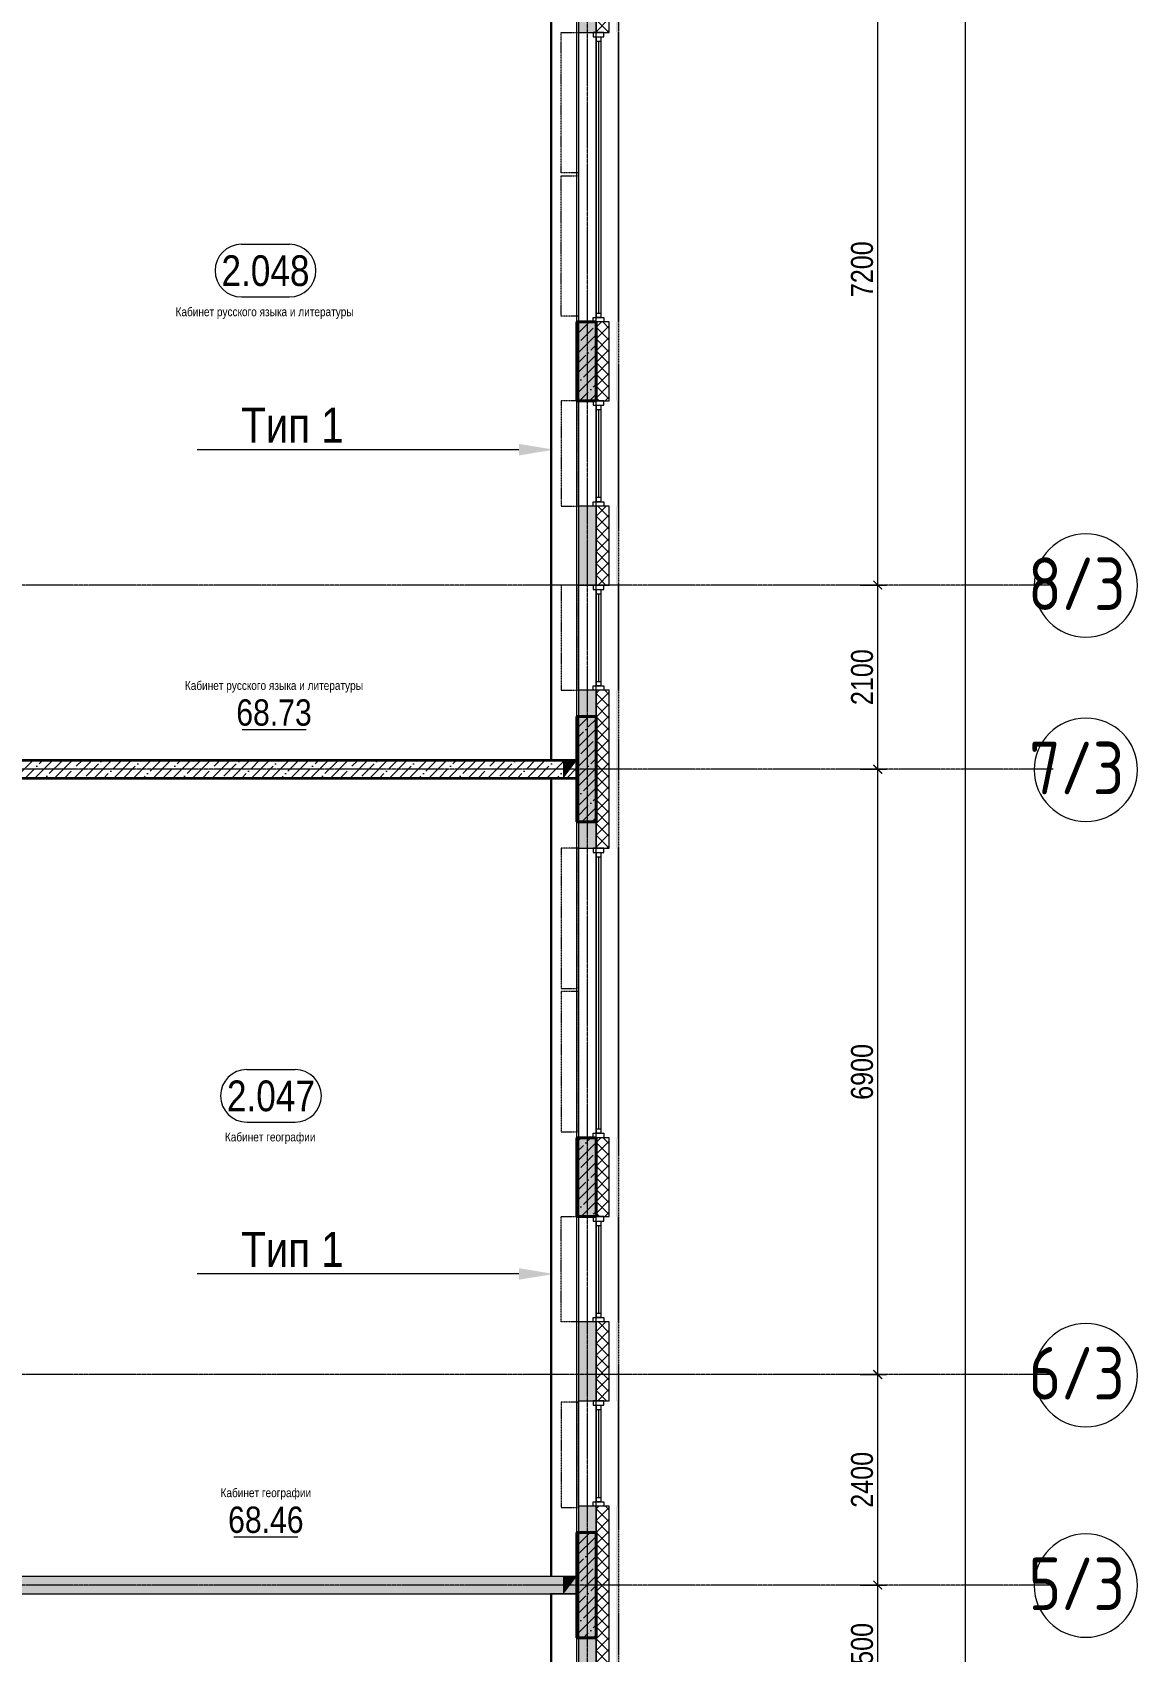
# Model space of a CAD drawing. Header units: millimetres. Extents: x -231292 to 573618, y -153144 to 564035.
# Drawn here: x 117157 to 129756, y 21771 to 40230 of the extents above; entities that cross this region are included whole.
import ezdxf
from ezdxf import colors
from ezdxf.entities.mleader import LeaderData, LeaderLine
from ezdxf.enums import TextEntityAlignment as Align
from ezdxf.math import Vec2, Vec3

# ---------------------------------------------------------------- set-up
doc = ezdxf.new("R2010")
doc.units = ezdxf.units.MM
for name, pattern in [('CENTER2', [28.575, 19.05, -3.175, 3.175, -3.175]), ('DASHED', [19.05, 12.7, -6.35]), ('HIDDEN2', [4.7625, 3.175, -1.5875])]:
    doc.linetypes.add(name, pattern=pattern)
doc.layers.get('0').update_dxf_attribs({"color": 250})
doc.layers.get('Defpoints').update_dxf_attribs({"color": 250})
for name, color, linetype, lineweight in [('A-AREA', 250, 'Continuous', 15), ('A-Wall_Материал_Газоблок_Контур', 250, 'Continuous', 0), ('АР_Area', 250, 'Continuous', 5), ('АР_Колонны', 250, 'Continuous', 35), ('АР_Окна', 250, 'Continuous', 5), ('АР_Отопительные приборы', 250, 'HIDDEN2', 0), ('АР_площадь пом', 250, 'Continuous', 5), ('АР_Стены ЖБ', 250, 'Continuous', 35), ('АР_Стены ПЕНОблок', 250, 'Continuous', 20), ('АР_Утеплитель', 250, 'Continuous', 0), ('АР_Штриховка', 250, 'Continuous', 0), ('Зашивка радиаторов тип 1 (фанера и МДФ)', 250, 'Continuous', 0), ('КМ_Фахверки', 250, 'Continuous', 80), ('ОВ_Отопление', 250, 'Continuous', 0), ('Размеры зашивки ГКЛ', 250, 'Continuous', 0), ('РД_Оси_100', 250, 'Continuous', 0), ('РД_Оси_размер', 250, 'Continuous', 0)]:
    doc.layers.add(name, color=color, linetype=linetype, lineweight=lineweight)
doc.layers.add('АР_Делит', color=250, linetype='Continuous', lineweight=0, plot=False)
doc.styles.add('style1', font='ARIALN.TTF')
doc.styles.add('ккк', font='isocpeur.ttf', dxfattribs={"width": 0.85, "oblique": 15})
doc.dimstyles.new('Dim100_ареал', dxfattribs={"dimscale": 100, "dimtxt": 2.5, "dimasz": 1, "dimexe": 1, "dimexo": 1, "dimgap": 0.5, "dimtad": 1, "dimzin": 12, "dimdsep": 46, "dimtxsty": 'style1', "dimblk": 'ARCHTICK', "dimcen": 1, "dimdle": 1, "dimclrd": 256, "dimclre": 256, "dimaunit": 1, "dimadec": 0, "dimazin": 3, "dimtfac": 1, "dimtmove": 1, "dimatfit": 3, "dimldrblk": 'OPEN30', "dimfxl": 2, "dimfxlon": 1, "dimtolj": 1, "dimtzin": 0, "dimlwd": 9, "dimlwe": 9, "dimarcsym": 0})
pattern_1 = [(45, (8883.4, 13229.69), (-112.2532, 112.2532), []), (45, (8995.66, 13229.69), (-112.2532, 112.2532), [198.4375, -39.6875, 0, -39.6875])]

# ---------------------------------------------------------------- blocks, each defined once
blk = doc.blocks.new('A-iden')
at = {"linetype": 'Continuous', "lineweight": 5}
blk.add_circle((-0.73, -4.06), 5.89, dxfattribs=at)
at = {"color": 0, "linetype": 'Continuous', "lineweight": 20, "style": 'ккк', "width": 0.85}
blk.add_attdef('ID', text='', height=6, dxfattribs=at).set_placement((0.31, -3.85), align=Align.MIDDLE_CENTER)
blk = doc.blocks.new('_ArchTick')
at = {"color": 0, "linetype": 'ByBlock', "const_width": 0.15}
blk.add_lwpolyline([(-0.5, -0.5), (0.5, 0.5)], dxfattribs=at)
blk = doc.blocks.new('*D1614')
at = {"layer": 'Defpoints', "color": 0, "transparency": 16777216}
for p in [(116910, 69000), (118910, 69000), (116910, 0)]:
    blk.add_point(p, dxfattribs=at)
at = {"layer": 'РД_Оси_размер', "lineweight": 9, "transparency": 16777216}
for p, q in [((118910, -100), (118910, 69100)), ((118710, 69000), (119010, 69000)), ((118710, 0), (119010, 0))]:
    blk.add_line(p, q, dxfattribs=at)
at = {"layer": 'РД_Оси_размер', "lineweight": 9, "transparency": 16777216, "xscale": 100, "yscale": 100, "zscale": 100}
for p, rotation in [((118910, 69000), 90), ((118910, 0), 270)]:
    blk.add_blockref('_ArchTick', p, dxfattribs=dict(at, rotation=rotation))
at = {"layer": 'РД_Оси_размер', "color": 0, "transparency": 16777216, "insert": (118732, 34500), "char_height": 250, "attachment_point": 5, "rotation": 90, "style": 'style1'}
blk.add_mtext('\\A1;69000', dxfattribs=at)
blk = doc.blocks.new('_Open30')
at = {"color": 0, "linetype": 'ByBlock', "lineweight": -2}
for p, q in [((-1, 0.27), (0, 0)), ((0, 0), (-1, -0.27)), ((0, 0), (-1, 0))]:
    blk.add_line(p, q, dxfattribs=at)
blk = doc.blocks.new('*D1427')
at = {"layer": 'Defpoints', "color": 0, "transparency": 16777216}
for p in [(116910, 9300), (117910, 9300), (116910, 7800)]:
    blk.add_point(p, dxfattribs=at)
at = {"layer": 'РД_Оси_размер', "lineweight": 9, "transparency": 16777216}
for p, q in [((117710, 9300), (118010, 9300)), ((117910, 7700), (117910, 9400)), ((117710, 7800), (118010, 7800))]:
    blk.add_line(p, q, dxfattribs=at)
at = {"layer": 'РД_Оси_размер', "lineweight": 9, "transparency": 16777216, "xscale": 100, "yscale": 100, "zscale": 100}
for p, rotation in [((117910, 9300), 90), ((117910, 7800), 270)]:
    blk.add_blockref('_ArchTick', p, dxfattribs=dict(at, rotation=rotation))
at = {"layer": 'РД_Оси_размер', "color": 0, "transparency": 16777216, "insert": (117732, 8550), "char_height": 250, "attachment_point": 5, "rotation": 90, "style": 'style1'}
blk.add_mtext('\\A1;1500', dxfattribs=at)
blk = doc.blocks.new('*D1428')
at = {"layer": 'Defpoints', "color": 0, "transparency": 16777216}
for p in [(116910, 11700), (117910, 11700), (116910, 9300)]:
    blk.add_point(p, dxfattribs=at)
at = {"layer": 'РД_Оси_размер', "lineweight": 9, "transparency": 16777216}
for p, q in [((117710, 11700), (118010, 11700)), ((117910, 9200), (117910, 11800)), ((117710, 9300), (118010, 9300))]:
    blk.add_line(p, q, dxfattribs=at)
at = {"layer": 'РД_Оси_размер', "lineweight": 9, "transparency": 16777216, "xscale": 100, "yscale": 100, "zscale": 100}
for p, rotation in [((117910, 11700), 90), ((117910, 9300), 270)]:
    blk.add_blockref('_ArchTick', p, dxfattribs=dict(at, rotation=rotation))
at = {"layer": 'РД_Оси_размер', "color": 0, "transparency": 16777216, "insert": (117732, 10500), "char_height": 250, "attachment_point": 5, "rotation": 90, "style": 'style1'}
blk.add_mtext('\\A1;2400', dxfattribs=at)
blk = doc.blocks.new('*D1429')
at = {"layer": 'Defpoints', "color": 0, "transparency": 16777216}
for p in [(116910, 18600), (117910, 18600), (116910, 11700)]:
    blk.add_point(p, dxfattribs=at)
at = {"layer": 'РД_Оси_размер', "lineweight": 9, "transparency": 16777216}
for p, q in [((117910, 11600), (117910, 18700)), ((117710, 18600), (118010, 18600)), ((117710, 11700), (118010, 11700))]:
    blk.add_line(p, q, dxfattribs=at)
at = {"layer": 'РД_Оси_размер', "lineweight": 9, "transparency": 16777216, "xscale": 100, "yscale": 100, "zscale": 100}
for p, rotation in [((117910, 18600), 90), ((117910, 11700), 270)]:
    blk.add_blockref('_ArchTick', p, dxfattribs=dict(at, rotation=rotation))
at = {"layer": 'РД_Оси_размер', "color": 0, "transparency": 16777216, "insert": (117732, 15150), "char_height": 250, "attachment_point": 5, "rotation": 90, "style": 'style1'}
blk.add_mtext('\\A1;6900', dxfattribs=at)
blk = doc.blocks.new('*D1430')
at = {"layer": 'Defpoints', "color": 0, "transparency": 16777216}
for p in [(116910, 20700), (117910, 20700), (116910, 18600)]:
    blk.add_point(p, dxfattribs=at)
at = {"layer": 'РД_Оси_размер', "lineweight": 9, "transparency": 16777216}
for p, q in [((117710, 20700), (118010, 20700)), ((117910, 18500), (117910, 20800)), ((117710, 18600), (118010, 18600))]:
    blk.add_line(p, q, dxfattribs=at)
at = {"layer": 'РД_Оси_размер', "lineweight": 9, "transparency": 16777216, "xscale": 100, "yscale": 100, "zscale": 100}
for p, rotation in [((117910, 20700), 90), ((117910, 18600), 270)]:
    blk.add_blockref('_ArchTick', p, dxfattribs=dict(at, rotation=rotation))
at = {"layer": 'РД_Оси_размер', "color": 0, "transparency": 16777216, "insert": (117732, 19650), "char_height": 250, "attachment_point": 5, "rotation": 90, "style": 'style1'}
blk.add_mtext('\\A1;2100', dxfattribs=at)
blk = doc.blocks.new('*D1431')
at = {"layer": 'Defpoints', "color": 0, "transparency": 16777216}
for p in [(116910, 27900), (117910, 27900), (116910, 20700)]:
    blk.add_point(p, dxfattribs=at)
at = {"layer": 'РД_Оси_размер', "lineweight": 9, "transparency": 16777216}
for p, q in [((117710, 27900), (118010, 27900)), ((117910, 20600), (117910, 28000)), ((117710, 20700), (118010, 20700))]:
    blk.add_line(p, q, dxfattribs=at)
at = {"layer": 'РД_Оси_размер', "lineweight": 9, "transparency": 16777216, "xscale": 100, "yscale": 100, "zscale": 100}
for p, rotation in [((117910, 27900), 90), ((117910, 20700), 270)]:
    blk.add_blockref('_ArchTick', p, dxfattribs=dict(at, rotation=rotation))
at = {"layer": 'РД_Оси_размер', "color": 0, "transparency": 16777216, "insert": (117732, 24300), "char_height": 250, "attachment_point": 5, "rotation": 90, "style": 'style1'}
blk.add_mtext('\\A1;7200', dxfattribs=at)
blk = doc.blocks.new('otv_в_стене')
at = {"linetype": 'Continuous'}
blk.add_lwpolyline([(0, -1), (0, 0), (1, 0), (1, -1)], close=True, dxfattribs=at)
blk.add_solid([(0, -1), (0, 0), (0.5, -0.5), (1, 0)], dxfattribs=at)
blk = doc.blocks.new('MOK-МаркаПом_овал_ареал')
for p, q in [((-2.75, 3), (2.75, 3)), ((-2.75, -3), (2.75, -3))]:
    blk.add_line(p, q)
for centre, radius, start, end in [((-2.75, 0), 3, 90, 270), ((2.75, 0), 3, 270, 90), ((-3.75, 0), 3.5, 0, 0.001)]:
    blk.add_arc(centre, radius, start, end)
at = {"color": 0, "style": 'style1'}
blk.add_attdef('АР-ПОМЕЩЕНИЕ:НОМЕР', text='', height=3.5, dxfattribs=at).set_placement((0, 0), align=Align.MIDDLE)
at = {"layer": 'Defpoints', "color": 2, "style": 'style1'}
blk.add_attdef('АР-ПОМЕЩЕНИЕ:НАИМЕНОВАНИЕ', text='', height=1, dxfattribs=at).set_placement((-0.09, -4.81), align=Align.MIDDLE)
blk = doc.blocks.new('MOK-МаркаПомещения1')
at = {"layer": 'A-AREA', "color": 0}
blk.add_line((-3.65, -1.94), (3.65, -1.94), dxfattribs=at)
at = {"layer": 'A-AREA', "color": 0, "style": 'style1'}
blk.add_attdef('АР-ПОМЕЩЕНИЕ:ПЛОЩАДЬ', text='', height=3, dxfattribs=at).set_placement((0, 0), align=Align.MIDDLE)
at = {"layer": 'Defpoints', "style": 'style1', "flags": 8}
blk.add_attdef('АР-ПОМЕЩЕНИЕ:НАИМЕНОВАНИЕ', text='', height=1, dxfattribs=at).set_placement((0, 2.96), align=Align.MIDDLE)
blk = doc.blocks.new('СОШ_2200_АР_ОСИ_М100_28.05.24')
at = {"layer": 'АР_Делит', "color": 5, "linetype": 'DASHED'}
blk.add_lwpolyline([(114955, 135155), (114955, -355), (93595.036, -355), (93595.036, 13855), (94145, 13855), (94145, 68320), (66055, 68320), (66055, 13857.73), (83455, 13857.73), (83455, -355), (45245, -355), (45245, 13145), (44695, 13145), (44695, 26755), (45245, 26755), (45245, 68320), (20455, 68320), (20455, 26755), (27955, 26755), (27955, 13145), (-355, 13145), (-355, 100855)], dxfattribs=at)
at = {"layer": 'РД_Оси_100', "linetype": 'CENTER2'}
for p, q in [((114600, -6155), (114600, 139938.679)), ((119910, 20700), (94200, 20700)), ((119910, 18600), (94200, 18600)), ((119910, 11700), (94200, 11700)), ((119910, 9300), (94200, 9300))]:
    blk.add_line(p, q, dxfattribs=at)
at = {"layer": 'РД_Оси_100', "color": 0}
ref = blk.add_blockref('A-iden', (120210, 21100), dxfattribs=dict(at, xscale=-100, yscale=100, zscale=100))
ref.add_attrib('ID', '8/3', dxfattribs={"layer": '0', "color": 0, "linetype": 'Continuous', "lineweight": 20, "height": 600, "style": 'ккк', "width": 0.85}).set_placement((120178.57, 20714.738), align=Align.MIDDLE_CENTER)
ref = blk.add_blockref('A-iden', (120210, 19000), dxfattribs=dict(at, xscale=-100, yscale=100, zscale=100))
ref.add_attrib('ID', '7/3', dxfattribs={"layer": '0', "color": 0, "linetype": 'Continuous', "lineweight": 20, "height": 600, "style": 'ккк', "width": 0.85}).set_placement((120178.57, 18614.738), align=Align.MIDDLE_CENTER)
ref = blk.add_blockref('A-iden', (120210, 12100), dxfattribs=dict(at, xscale=-100, yscale=100, zscale=100))
ref.add_attrib('ID', '6/3', dxfattribs={"layer": '0', "color": 0, "linetype": 'Continuous', "lineweight": 20, "height": 600, "style": 'ккк', "width": 0.85}).set_placement((120178.57, 11714.738), align=Align.MIDDLE_CENTER)
ref = blk.add_blockref('A-iden', (120210, 9700), dxfattribs=dict(at, xscale=-100, yscale=100, zscale=100))
ref.add_attrib('ID', '5/3', dxfattribs={"layer": '0', "color": 0, "linetype": 'Continuous', "lineweight": 20, "height": 600, "style": 'ккк', "width": 0.85}).set_placement((120178.57, 9314.738), align=Align.MIDDLE_CENTER)
at = {"layer": 'РД_Оси_размер'}
for base, p1, p2, picture, middle in [((118910, 69000), (116910, 0), (116910, 69000), '*D1614', (118732.357, 34500)), ((117910, 27900), (116910, 20700), (116910, 27900), '*D1431', (117732.357, 24300)), ((117910, 20700), (116910, 18600), (116910, 20700), '*D1430', (117732.357, 19650)), ((117910, 18600), (116910, 11700), (116910, 18600), '*D1429', (117732.357, 15150)), ((117910, 11700), (116910, 9300), (116910, 11700), '*D1428', (117732.357, 10500)), ((117910, 9300), (116910, 7800), (116910, 9300), '*D1427', (117732.357, 8550))]:
    dim = blk.add_linear_dim(base=base, p1=p1, p2=p2, angle=90, dimstyle='Dim100_ареал', dxfattribs=at)
    dim.commit()
    dim.dimension.update_dxf_attribs({"geometry": picture, "text_midpoint": middle})

msp = doc.modelspace()

# ---------------------------------------------------------------- hatches: boundary and pattern name
at = {"layer": 'АР_Штриховка', "linetype": 'Continuous', "lineweight": 0}
h = msp.add_hatch(dxfattribs=at)
h.set_pattern_fill('AR-CONC', color=256, angle=-360, style=0)
h.set_pattern_definition([(50, (8883.4, 13229.69), (182.18467, -15.93909), [19.05, -209.55]), (355, (8883.4, 13229.69), (-35.24342, 191.05685), [15.24, -167.64058]), (100.45144, (8898.58, 13228.36), (146.94125, 175.11775), [16.19, -178.09024]), (46.1842, (8883.4, 13280.49), (271.07904, -42.04233), [28.575, -314.325]), (96.63556, (8906, 13276.98), (237.40413, 247.4261), [24.285, -267.1356]), (351.18415, (8883.4, 13280.5), (237.40413, 247.4261), [22.85997, -251.45973]), (21, (8908.8, 13267.79), (151.6144, -102.2652), [19.05, -209.55]), (326, (8908.8, 13267.79), (61.80203, 184.18797), [15.24, -167.64]), (71.45145, (8921.44, 13259.26), (213.41642, 81.92277), [16.19, -178.08994]), (37.5, (8883.4, 13229.686), (3.088603, 84.55504), [0, -165.608, 0, -170.18, 0, -168.275]), (7.5, (8883.4, 13229.69), (66.81966, 100.180575), [0, -97.028, 0, -161.798, 0, -64.135]), (327.5, (8826.76, 13229.686), (135.590595, -5.728744), [0, -63.5, 0, -198.12, 0, -262.89]), (317.5, (8801.36, 13229.69), (148.12918, 25.42649), [0, -82.55, 0, -131.572, 0, -186.69])])
h.paths.add_polyline_path([(123583.403, 50329.686), (123383.403, 50329.686), (123383.403, 49529.686), (123583.403, 49529.686)], flags=0)
h.paths.add_polyline_path([(123583.403, 46229.686), (123383.403, 46229.686), (123383.403, 45329.686), (123583.403, 45329.686)], flags=0)
h.paths.add_polyline_path([(123583.403, 44129.686), (123383.403, 44129.686), (123383.403, 43229.686), (123583.403, 43229.686)], flags=0)
h.paths.add_polyline_path([(123583.403, 42029.686), (123383.403, 42029.686), (123383.403, 40229.686), (123583.403, 40229.686)], flags=0)
h.paths.add_polyline_path([(123583.403, 36929.686), (123383.403, 36929.686), (123383.403, 36029.686), (123583.403, 36029.686)], flags=0)
h.paths.add_polyline_path([(123583.403, 34829.686), (123383.403, 34829.686), (123383.403, 33929.686), (123583.403, 33929.686)], flags=0)
h.paths.add_polyline_path([(123583.403, 32729.686), (123383.403, 32729.686), (123383.403, 30929.686), (123583.403, 30929.686)], flags=0)
h.paths.add_polyline_path([(123583.403, 27629.686), (123383.403, 27629.686), (123383.403, 26729.686), (123583.403, 26729.686)], flags=0)
h.paths.add_polyline_path([(123583.403, 25529.686), (123383.403, 25529.686), (123383.403, 24629.686), (123583.403, 24629.686)], flags=0)
h.paths.add_polyline_path([(123583.403, 23429.686), (123383.403, 23429.686), (123383.403, 21529.686), (123583.403, 21529.686)], flags=0)
h.paths.add_polyline_path([(123583.403, 18229.686), (123383.403, 18229.686), (123383.403, 17329.686), (123583.403, 17329.686)], flags=0)
h.paths.add_polyline_path([(123583.403, 16129.686), (123383.403, 16129.686), (123383.403, 15229.686), (123583.403, 15229.686)], flags=0)
h.paths.add_polyline_path([(123583.403, 14029.686), (123383.403, 14029.686), (123383.403, 13329.686), (123583.403, 13129.686)], flags=0)
h = msp.add_hatch(dxfattribs=at)
h.set_pattern_fill('ANSI37', color=256, scale=30, angle=-360, style=0)
h.set_pattern_definition([(45, (8883.4, 13229.69), (-67.35192, 67.35192), []), (135, (8883.4, 13229.69), (-67.35192, -67.35192), [])])
h.paths.add_polyline_path([(123733.403, 50329.686), (123583.403, 50329.686), (123583.403, 49529.686), (123733.403, 49529.686)], flags=0)
h.paths.add_polyline_path([(123733.403, 46229.686), (123583.403, 46229.686), (123583.403, 45329.686), (123733.403, 45329.686)], flags=0)
h.paths.add_polyline_path([(123733.403, 44129.686), (123583.403, 44129.686), (123583.403, 43229.686), (123733.403, 43229.686)], flags=0)
h.paths.add_polyline_path([(123733.403, 42029.686), (123583.403, 42029.686), (123583.403, 40229.686), (123733.403, 40229.686)], flags=0)
h.paths.add_polyline_path([(123733.403, 36929.686), (123583.403, 36929.686), (123583.403, 36029.686), (123733.403, 36029.686)], flags=0)
h.paths.add_polyline_path([(123733.403, 34829.686), (123583.403, 34829.686), (123583.403, 33929.686), (123733.403, 33929.686)], flags=0)
h.paths.add_polyline_path([(123733.403, 32729.686), (123583.403, 32729.686), (123583.403, 30929.686), (123733.403, 30929.686)], flags=0)
h.paths.add_polyline_path([(123733.403, 27629.686), (123583.403, 27629.686), (123583.403, 26729.686), (123733.403, 26729.686)], flags=0)
h.paths.add_polyline_path([(123733.403, 25529.686), (123583.403, 25529.686), (123583.403, 24629.686), (123733.403, 24629.686)], flags=0)
h.paths.add_polyline_path([(123733.403, 23429.686), (123583.403, 23429.686), (123583.403, 21529.686), (123733.403, 21529.686)], flags=0)
h.paths.add_polyline_path([(123733.403, 18229.686), (123583.403, 18229.686), (123583.403, 17329.686), (123733.403, 17329.686)], flags=0)
h.paths.add_polyline_path([(123733.403, 16129.686), (123583.403, 16129.686), (123583.403, 15229.686), (123733.403, 15229.686)], flags=0)
h.paths.add_polyline_path([(123733.403, 14029.686), (123583.403, 14029.686), (123583.403, 13129.686), (123733.403, 12979.686)], flags=0)
h = msp.add_hatch(dxfattribs=at)
h.set_pattern_fill('_U', color=256, angle=-360, style=0, pattern_type=0)
h.set_pattern_definition([(360, (8883.4027, 13229.6861), (-4e-16, 1), [])])
h.paths.add_polyline_path([(123838.403, 50329.686), (123813.403, 50329.686), (123813.403, 49529.686), (123838.403, 49529.686)], flags=0)
h.paths.add_polyline_path([(123838.403, 46229.686), (123813.403, 46229.686), (123813.403, 45329.686), (123838.403, 45329.686)], flags=0)
h.paths.add_polyline_path([(123838.403, 44129.686), (123813.403, 44129.686), (123813.403, 43229.686), (123838.403, 43229.686)], flags=0)
h.paths.add_polyline_path([(123838.403, 42029.686), (123813.403, 42029.686), (123813.403, 40229.686), (123838.403, 40229.686)], flags=0)
h.paths.add_polyline_path([(123838.403, 36929.686), (123813.403, 36929.686), (123813.403, 36029.686), (123838.403, 36029.686)], flags=0)
h.paths.add_polyline_path([(123838.403, 34829.686), (123813.403, 34829.686), (123813.403, 33929.686), (123838.403, 33929.686)], flags=0)
h.paths.add_polyline_path([(123838.403, 32729.686), (123813.403, 32729.686), (123813.403, 30929.686), (123838.403, 30929.686)], flags=0)
h.paths.add_polyline_path([(123838.403, 27629.686), (123813.403, 27629.686), (123813.403, 26729.686), (123838.403, 26729.686)], flags=0)
h.paths.add_polyline_path([(123838.403, 25529.686), (123813.403, 25529.686), (123813.403, 24629.686), (123838.403, 24629.686)], flags=0)
h.paths.add_polyline_path([(123838.403, 23429.686), (123813.403, 23429.686), (123813.403, 21529.686), (123838.403, 21529.686)], flags=0)
h.paths.add_polyline_path([(123838.403, 18229.686), (123813.403, 18229.686), (123813.403, 17329.686), (123838.403, 17329.686)], flags=0)
h.paths.add_polyline_path([(123838.403, 16129.686), (123813.403, 16129.686), (123813.403, 15229.686), (123838.403, 15229.686)], flags=0)
h.paths.add_polyline_path([(123838.403, 14029.686), (123813.403, 14029.686), (123813.403, 12899.686), (123838.403, 12874.686)], flags=0)
at = {"layer": 'АР_Штриховка', "linetype": 'Continuous', "lineweight": 5}
h = msp.add_hatch(dxfattribs=at)
h.set_pattern_fill('ANSI35', color=256, scale=25, style=0)
h.set_pattern_definition(pattern_1)
h.paths.add_polyline_path([(123583.403, 36929.686), (123363.403, 36929.686), (123363.403, 36029.686), (123583.403, 36029.686)], flags=0)
h = msp.add_hatch(dxfattribs=at)
h.set_pattern_fill('ANSI35', color=256, scale=25, style=0)
h.set_pattern_definition(pattern_1)
h.paths.add_polyline_path([(123583.403, 32429.686), (123363.403, 32429.686), (123363.403, 31229.686), (123583.403, 31229.686)], flags=0)
h = msp.add_hatch(dxfattribs=at)
h.set_pattern_fill('ANSI35', color=256, scale=25, style=0)
h.set_pattern_definition([(45, (8883.4, 13229.69), (-112.2532, 112.2532), []), (45, (8995.66, 13229.69), (-112.2532, 112.2532), [198.4375, -39.6875, 0, -39.6875])])
h.paths.add_polyline_path([(115793.403, 31929.686), (115793.403, 31729.686), (123363.403, 31729.686), (123363.403, 31929.686)], flags=0)
h = msp.add_hatch(dxfattribs=at)
h.set_pattern_fill('ANSI35', color=256, scale=25, style=0)
h.set_pattern_definition(pattern_1)
h.paths.add_polyline_path([(123583.403, 27629.686), (123363.403, 27629.686), (123363.403, 26729.686), (123583.403, 26729.686)], flags=0)
h = msp.add_hatch(dxfattribs=at)
h.set_pattern_fill('ANSI35', color=256, scale=25, style=0)
h.set_pattern_definition(pattern_1)
h.paths.add_polyline_path([(123583.403, 23129.686), (123363.403, 23129.686), (123363.403, 21929.686), (123583.403, 21929.686)], flags=0)
at = {"layer": 'АР_Штриховка', "linetype": 'Continuous', "lineweight": 0}
h = msp.add_hatch(dxfattribs=at)
h.set_pattern_fill('AR-CONC', color=256, angle=-315, style=0)
h.set_pattern_definition([(95, (8883.4, 13229.69), (140.09465, 117.55338), [19.05, -209.55]), (40, (8883.4, 13229.69), (-160.01845, 110.17673), [15.24, -167.64058]), (145.45144, (8895.08, 13239.48), (-19.9238, 227.7301), [16.19, -178.09024]), (91.1842, (8847.48, 13265.6), (221.41024, 161.9534), [28.575, -314.325]), (141.63556, (8865.93, 13279.1), (-7.0866, 342.82676), [24.285, -267.1356]), (36.18415, (8847.48, 13265.6), (-7.0866, 342.82676), [22.86, -251.4597]), (66, (8874.42, 13274.59), (179.51998, 34.89515), [19.05, -209.55]), (11, (8874.42, 13274.59), (-86.53993, 173.9412), [15.24, -167.64]), (116.45145, (8889.38, 13277.5), (92.98005, 208.83634), [16.19, -178.08994]), (82.5, (8883.4, 13229.686), (-57.60547, 61.973414), [0, -165.608, 0, -170.18, 0, -168.275]), (52.5, (8883.4, 13229.69), (-23.58973, 118.087), [0, -97.028, 0, -161.798, 0, -64.135]), (12.5, (8843.35, 13189.634), (99.927863, 91.826196), [0, -63.5, 0, -198.12, 0, -262.89]), (2.5, (8825.39, 13171.67), (86.7639, 122.72239), [0, -82.55, 0, -131.572, 0, -186.69])])
h.paths.add_polyline_path([(115793.403, 22629.686), (115793.403, 22429.686), (116693.403, 22429.686), (116693.403, 22629.686)], flags=0)
h.paths.add_polyline_path([(116693.403, 22629.686), (116693.403, 22429.686), (123363.402, 22429.686), (123363.402, 22629.686)], flags=0)

# ---------------------------------------------------------------- linework, layer by layer
at = {"layer": 'A-Wall_Материал_Газоблок_Контур', "linetype": 'Continuous', "lineweight": 0}
for p, q in [((123383.403, 40229.686), (123383.403, 36929.686)), ((123838.403, 36929.686), (123838.403, 40229.686)), ((123383.403, 36029.686), (123383.403, 34829.686)), ((123838.403, 34829.686), (123838.403, 36029.686)), ((123383.403, 33929.686), (123383.403, 32729.686)), ((123838.403, 32729.686), (123838.403, 33929.686)), ((123383.403, 30929.686), (123383.403, 27629.686)), ((123838.403, 27629.686), (123838.403, 30929.686)), ((123383.403, 26729.686), (123383.403, 25529.686)), ((123838.403, 25529.686), (123838.403, 26729.686)), ((123383.403, 24629.686), (123383.403, 23429.686)), ((123838.403, 23429.686), (123838.403, 24629.686))]:
    msp.add_line(p, q, dxfattribs=at)
at = {"layer": 'АР_Колонны', "linetype": 'HIDDEN2', "lineweight": 25}
for p, q in [((123363.403, 36929.686), (123583.403, 36929.686)), ((123363.403, 36029.686), (123363.403, 36929.686)), ((123583.403, 36929.686), (123583.403, 36029.686)), ((123583.403, 36029.686), (123363.403, 36029.686)), ((123363.403, 32429.686), (123583.403, 32429.686)), ((123363.403, 31229.686), (123363.403, 32429.686)), ((123583.403, 32429.686), (123583.403, 31229.686)), ((123583.403, 31229.686), (123363.403, 31229.686)), ((123363.403, 27629.686), (123583.403, 27629.686)), ((123363.403, 26729.686), (123363.403, 27629.686)), ((123583.403, 27629.686), (123583.403, 26729.686)), ((123583.403, 26729.686), (123363.403, 26729.686)), ((123363.403, 23129.686), (123583.403, 23129.686)), ((123363.403, 21929.686), (123363.403, 23129.686)), ((123583.403, 23129.686), (123583.403, 21929.686)), ((123583.403, 21929.686), (123363.403, 21929.686))]:
    msp.add_line(p, q, dxfattribs=at)
at = {"layer": 'АР_Колонны', "linetype": 'Continuous', "lineweight": 35}
for p, q in [((123363.403, 36029.686), (123363.403, 36929.686)), ((123363.403, 36929.686), (123583.403, 36929.686)), ((123583.403, 36029.686), (123583.403, 36929.686)), ((123363.403, 36029.686), (123583.403, 36029.686)), ((123363.403, 31229.686), (123363.403, 32429.686)), ((123363.403, 32429.686), (123583.403, 32429.686)), ((123583.403, 31229.686), (123583.403, 32429.686)), ((123363.403, 31229.686), (123583.403, 31229.686)), ((123363.403, 26729.686), (123363.403, 27629.686)), ((123363.403, 27629.686), (123583.403, 27629.686)), ((123583.403, 26729.686), (123583.403, 27629.686)), ((123363.403, 26729.686), (123583.403, 26729.686)), ((123363.403, 21929.686), (123363.403, 23129.686)), ((123363.403, 23129.686), (123583.403, 23129.686)), ((123583.403, 21929.686), (123583.403, 23129.686)), ((123363.403, 21929.686), (123583.403, 21929.686))]:
    msp.add_line(p, q, dxfattribs=at)
at = {"layer": 'АР_Окна', "linetype": 'Continuous', "lineweight": 5}
for p, q in [((123383.403, 40229.686), (123383.403, 36929.686)), ((123585.903, 40129.686), (123635.903, 40129.686)), ((123610.903, 40129.686), (123610.903, 37029.686)), ((123838.403, 40229.686), (123838.403, 36929.686)), ((123585.903, 37029.686), (123635.903, 37029.686)), ((123383.403, 36029.686), (123383.403, 34829.686)), ((123838.403, 36029.686), (123838.403, 34829.686)), ((123585.903, 35929.686), (123635.903, 35929.686)), ((123610.903, 35929.686), (123610.903, 34929.686)), ((123585.903, 34929.686), (123635.903, 34929.686)), ((123383.403, 33929.686), (123383.403, 32729.686)), ((123585.903, 33829.686), (123635.903, 33829.686)), ((123610.903, 33829.686), (123610.903, 32829.686)), ((123838.403, 33929.686), (123838.403, 32729.686)), ((123585.903, 32829.686), (123635.903, 32829.686)), ((123383.403, 30929.686), (123383.403, 27629.686)), ((123585.903, 30829.686), (123635.903, 30829.686)), ((123610.903, 30829.686), (123610.903, 27729.686)), ((123838.403, 30929.686), (123838.403, 27629.686)), ((123585.903, 27729.686), (123635.903, 27729.686)), ((123383.403, 26729.686), (123383.403, 25529.686)), ((123585.903, 26629.686), (123635.903, 26629.686)), ((123610.903, 26629.686), (123610.903, 25629.686)), ((123838.403, 26729.686), (123838.403, 25529.686)), ((123585.903, 25629.686), (123635.903, 25629.686)), ((123383.403, 24629.686), (123383.403, 23429.686)), ((123838.403, 24629.686), (123838.403, 23429.686)), ((123585.903, 24529.686), (123635.903, 24529.686)), ((123610.903, 24529.686), (123610.903, 23529.686)), ((123585.903, 23529.686), (123635.903, 23529.686))]:
    msp.add_line(p, q, dxfattribs=at)
for points in [[(123670.903, 40179.686), (123670.903, 40229.686), (123550.903, 40229.686), (123550.903, 40179.686)], [(123585.903, 40179.686), (123635.903, 40179.686), (123635.903, 36979.686), (123585.903, 36979.686)], [(123670.903, 36979.686), (123670.903, 36929.686), (123550.903, 36929.686), (123550.903, 36979.686)], [(123670.903, 35979.686), (123670.903, 36029.686), (123550.903, 36029.686), (123550.903, 35979.686)], [(123585.903, 35979.686), (123635.903, 35979.686), (123635.903, 34879.686), (123585.903, 34879.686)], [(123670.903, 34879.686), (123670.903, 34829.686), (123550.903, 34829.686), (123550.903, 34879.686)], [(123670.903, 33879.686), (123670.903, 33929.686), (123550.903, 33929.686), (123550.903, 33879.686)], [(123585.903, 33879.686), (123635.903, 33879.686), (123635.903, 32779.686), (123585.903, 32779.686)], [(123670.903, 32779.686), (123670.903, 32729.686), (123550.903, 32729.686), (123550.903, 32779.686)], [(123670.903, 30879.686), (123670.903, 30929.686), (123550.903, 30929.686), (123550.903, 30879.686)], [(123585.903, 30879.686), (123635.903, 30879.686), (123635.903, 27679.686), (123585.903, 27679.686)], [(123670.903, 27679.686), (123670.903, 27629.686), (123550.903, 27629.686), (123550.903, 27679.686)], [(123670.903, 26679.686), (123670.903, 26729.686), (123550.903, 26729.686), (123550.903, 26679.686)], [(123585.903, 26679.686), (123635.903, 26679.686), (123635.903, 25579.686), (123585.903, 25579.686)], [(123670.903, 25579.686), (123670.903, 25529.686), (123550.903, 25529.686), (123550.903, 25579.686)], [(123670.903, 24579.686), (123670.903, 24629.686), (123550.903, 24629.686), (123550.903, 24579.686)], [(123585.903, 24579.686), (123635.903, 24579.686), (123635.903, 23479.686), (123585.903, 23479.686)], [(123670.903, 23479.686), (123670.903, 23429.686), (123550.903, 23429.686), (123550.903, 23479.686)]]:
    msp.add_lwpolyline(points, close=True, dxfattribs=at)
at = {"layer": 'АР_Отопительные приборы'}
for points in [[(123383.403, 38629.423), (123183.403, 38629.423), (123183.403, 40229.423), (123383.403, 40229.423)], [(123383.403, 36996.268), (123183.403, 36996.268), (123183.403, 38596.268), (123383.403, 38596.268)], [(123383.403, 36029.686), (123183.403, 36029.686), (123183.403, 34829.686), (123383.403, 34829.686)], [(123383.403, 33929.686), (123183.403, 33929.686), (123183.403, 32729.686), (123383.403, 32729.686)], [(123383.403, 30929.423), (123183.403, 30929.423), (123183.403, 29329.423), (123383.403, 29329.423)], [(123383.403, 29296.268), (123183.403, 29296.268), (123183.403, 27696.268), (123383.403, 27696.268)], [(123383.403, 25529.686), (123183.403, 25529.686), (123183.403, 26729.686), (123383.403, 26729.686)], [(123383.403, 24615.367), (123183.403, 24615.367), (123183.403, 23415.367), (123383.403, 23415.367)]]:
    msp.add_lwpolyline(points, close=True, dxfattribs=at)
at = {"layer": 'АР_Стены ЖБ', "linetype": 'Continuous', "lineweight": 40}
for p, q in [((123583.403, 36929.686), (123363.403, 36929.686)), ((123363.403, 36929.686), (123363.403, 36029.686)), ((123583.403, 36029.686), (123583.403, 36929.686)), ((123363.403, 36029.686), (123583.403, 36029.686)), ((123583.403, 32429.686), (123363.403, 32429.686)), ((123363.403, 32429.686), (123363.403, 31229.686)), ((123583.403, 31229.686), (123583.403, 32429.686)), ((123363.403, 31229.686), (123583.403, 31229.686)), ((123583.403, 27629.686), (123363.403, 27629.686)), ((123363.403, 27629.686), (123363.403, 26729.686)), ((123583.403, 26729.686), (123583.403, 27629.686)), ((123363.403, 26729.686), (123583.403, 26729.686)), ((123583.403, 23129.686), (123363.403, 23129.686)), ((123363.403, 23129.686), (123363.403, 21929.686)), ((123583.403, 21929.686), (123583.403, 23129.686)), ((123363.403, 21929.686), (123583.403, 21929.686))]:
    msp.add_line(p, q, dxfattribs=at)
at = {"layer": 'АР_Стены ЖБ', "linetype": 'Continuous', "lineweight": 35}
for p, q in [((123363.403, 31929.686), (115793.403, 31929.686)), ((123363.403, 31729.686), (123363.403, 31929.686)), ((115793.403, 31729.686), (123363.403, 31729.686))]:
    msp.add_line(p, q, dxfattribs=at)
at = {"layer": 'АР_Стены ПЕНОблок', "linetype": 'Continuous', "lineweight": 20}
for p, q in [((123383.403, 42029.686), (123383.403, 40229.686)), ((123583.403, 40229.686), (123583.403, 42029.686)), ((123383.403, 40229.686), (123583.403, 40229.686)), ((123583.403, 36929.686), (123383.403, 36929.686)), ((123383.403, 36929.686), (123383.403, 36029.686)), ((123583.403, 36029.686), (123583.403, 36929.686)), ((123383.403, 36029.686), (123583.403, 36029.686)), ((123583.403, 34829.686), (123383.403, 34829.686)), ((123383.403, 34829.686), (123383.403, 33929.686)), ((123583.403, 33929.686), (123583.403, 34829.686)), ((123383.403, 33929.686), (123583.403, 33929.686)), ((123583.403, 32729.686), (123383.403, 32729.686)), ((123383.403, 32729.686), (123383.403, 30929.686)), ((123583.403, 30929.686), (123583.403, 32729.686)), ((123383.403, 30929.686), (123583.403, 30929.686)), ((123583.403, 27629.686), (123383.403, 27629.686)), ((123383.403, 27629.686), (123383.403, 26729.686)), ((123583.403, 26729.686), (123583.403, 27629.686)), ((123383.403, 26729.686), (123583.403, 26729.686)), ((123583.403, 25529.686), (123383.403, 25529.686)), ((123383.403, 25529.686), (123383.403, 24629.686)), ((123583.403, 24629.686), (123583.403, 25529.686)), ((123383.403, 24629.686), (123583.403, 24629.686)), ((123583.403, 23429.686), (123383.403, 23429.686)), ((123383.403, 23429.686), (123383.403, 21529.686)), ((123583.403, 21529.686), (123583.403, 23429.686)), ((115793.403, 22629.686), (123363.402, 22629.686)), ((123363.402, 22429.686), (123363.402, 22629.686)), ((115793.403, 22429.686), (123363.402, 22429.686))]:
    msp.add_line(p, q, dxfattribs=at)
at = {"layer": 'АР_Утеплитель', "linetype": 'Continuous', "lineweight": 0}
for p, q in [((123583.403, 42029.686), (123583.403, 40229.686)), ((123733.403, 40229.686), (123733.403, 42029.686)), ((123583.403, 40229.686), (123733.403, 40229.686)), ((123733.403, 36929.686), (123583.403, 36929.686)), ((123583.403, 36929.686), (123583.403, 36029.686)), ((123733.403, 36029.686), (123733.403, 36929.686)), ((123583.403, 36029.686), (123733.403, 36029.686)), ((123733.403, 34829.686), (123583.403, 34829.686)), ((123583.403, 34829.686), (123583.403, 33929.686)), ((123733.403, 33929.686), (123733.403, 34829.686)), ((123583.403, 33929.686), (123733.403, 33929.686)), ((123733.403, 32729.686), (123583.403, 32729.686)), ((123583.403, 32729.686), (123583.403, 30929.686)), ((123733.403, 30929.686), (123733.403, 32729.686)), ((123583.403, 30929.686), (123733.403, 30929.686)), ((123733.403, 27629.686), (123583.403, 27629.686)), ((123583.403, 27629.686), (123583.403, 26729.686)), ((123733.403, 26729.686), (123733.403, 27629.686)), ((123583.403, 26729.686), (123733.403, 26729.686)), ((123733.403, 25529.686), (123583.403, 25529.686)), ((123583.403, 25529.686), (123583.403, 24629.686)), ((123733.403, 24629.686), (123733.403, 25529.686)), ((123583.403, 24629.686), (123733.403, 24629.686)), ((123733.403, 23429.686), (123583.403, 23429.686)), ((123583.403, 23429.686), (123583.403, 21529.686)), ((123733.403, 21529.686), (123733.403, 23429.686))]:
    msp.add_line(p, q, dxfattribs=at)
at = {"layer": 'Зашивка радиаторов тип 1 (фанера и МДФ)', "linetype": 'Continuous', "lineweight": 0}
for p, q in [((123063.402, 41029.686), (123063.403, 31929.686)), ((123075.902, 41029.686), (123075.903, 31929.686)), ((123075.903, 31929.686), (123075.902, 41029.686)), ((123363.403, 31929.686), (123363.402, 41029.686)), ((123063.403, 31929.686), (123075.903, 31929.686)), ((123075.903, 31929.686), (123363.403, 31929.686)), ((123063.403, 31729.686), (123063.402, 22629.686)), ((123075.903, 31729.686), (123063.403, 31729.686)), ((123075.903, 31729.686), (123075.902, 22629.686)), ((123075.902, 22629.686), (123075.903, 31729.686)), ((123363.403, 31729.686), (123075.903, 31729.686)), ((123363.402, 22629.686), (123363.403, 31729.686)), ((123063.402, 22629.686), (123075.902, 22629.686)), ((123075.902, 22629.686), (123363.402, 22629.686)), ((123075.902, 22429.686), (123063.402, 22429.686)), ((123063.402, 22429.686), (123063.403, 13349.686)), ((123363.402, 22429.686), (123075.902, 22429.686)), ((123075.902, 22429.686), (123075.903, 13349.686)), ((123075.903, 13349.686), (123075.902, 22429.686)), ((123363.403, 13349.686), (123363.402, 22429.686))]:
    msp.add_line(p, q, dxfattribs=at)
at = {"layer": 'КМ_Фахверки', "lineweight": 5}
msp.add_lwpolyline([(79583.403, 81804.686), (103283.403, 81804.103), (103283.403, 13129.686), (123583.403, 13129.686), (123583.371, 148129.686), (81883.406, 148129.686), (81883.406, 142129.686), (46283.403, 142129.686), (46283.403, 113829.686), (8783.403, 113829.686), (8783.403, 26629.686), (36583.403, 26629.686), (36583.403, 39729.686), (29083.403, 39729.686), (29083.403, 81804.686), (54383.403, 81804.686), (54383.403, 13129.686), (92083.403, 13129.686), (92083.403, 26829.686), (74683.402, 26829.694), (74683.401, 81804.686), (79584.99, 81804.686)], dxfattribs=at)

# ---------------------------------------------------------------- block references
at = {"layer": 'АР_Area', "linetype": 'Continuous', "lineweight": 5, "xscale": 100, "yscale": 100, "zscale": 100}
for p, values in [((119814.055, 37513.577), {'АР-ПОМЕЩЕНИЕ:НОМЕР': '2.048', 'АР-ПОМЕЩЕНИЕ:НАИМЕНОВАНИЕ': 'Кабинет русского языка и литературы'}), ((119876.511, 28106.807), {'АР-ПОМЕЩЕНИЕ:НОМЕР': '2.047', 'АР-ПОМЕЩЕНИЕ:НАИМЕНОВАНИЕ': 'Кабинет географии'})]:
    msp.add_blockref('MOK-МаркаПом_овал_ареал', p, dxfattribs=at).add_auto_attribs(values)
at = {"layer": 'АР_площадь пом', "linetype": 'Continuous', "lineweight": 5}
ref = msp.add_blockref('MOK-МаркаПомещения1', (119911.425, 32477.003), dxfattribs=dict(at, xscale=100, yscale=100, zscale=100))
ref.add_attrib('АР-ПОМЕЩЕНИЕ:НАИМЕНОВАНИЕ', 'Кабинет русского языка и литературы', dxfattribs={"layer": 'Defpoints', "height": 100, "style": 'style1'}).set_placement((119911.425, 32772.566), align=Align.MIDDLE)
ref.add_attrib('АР-ПОМЕЩЕНИЕ:ПЛОЩАДЬ', '68.73', dxfattribs={"layer": 'A-AREA', "color": 0, "height": 300, "style": 'style1'}).set_placement((119911.425, 32477.003), align=Align.MIDDLE)
ref = msp.add_blockref('MOK-МаркаПомещения1', (119818.076, 23274.673), dxfattribs=dict(at, xscale=100, yscale=100, zscale=100))
ref.add_attrib('АР-ПОМЕЩЕНИЕ:НАИМЕНОВАНИЕ', 'Кабинет географии', dxfattribs={"layer": 'Defpoints', "height": 100, "style": 'style1'}).set_placement((119818.076, 23570.236), align=Align.MIDDLE)
ref.add_attrib('АР-ПОМЕЩЕНИЕ:ПЛОЩАДЬ', '68.46', dxfattribs={"layer": 'A-AREA', "color": 0, "height": 300, "style": 'style1'}).set_placement((119818.076, 23274.673), align=Align.MIDDLE)
at = {"layer": 'ОВ_Отопление', "xscale": 150, "yscale": 200}
for p in [(123213.403, 31929.686), (123213.403, 22629.686)]:
    msp.add_blockref('otv_в_стене', p, dxfattribs=at)
at = {"layer": 'РД_Оси_100'}
msp.add_blockref('СОШ_2200_АР_ОСИ_М100_28.05.24', (8883.403, 13229.686), dxfattribs=at)

# ---------------------------------------------------------------- leaders
at = {"layer": 'Размеры зашивки ГКЛ'}
ml = msp.add_multileader_mtext('Standard', dxfattribs=at)
ml.set_content('\\pxsm1;Тип 1 ', color=(0, 0, 138), style='style1')
ml.set_leader_properties(color=256, linetype='ByLayer', lineweight=9)
ml.build(insert=Vec2(0, 0))
ml.multileader.update_dxf_attribs({"has_dogleg": 0, "text_left_attachment_type": 6, "text_right_attachment_type": 6, "text_bottom_attachment_type": 10, "dogleg_length": 25, "arrow_head_size": 400})
ctx = ml.context
ctx.base_point, ctx.char_height, ctx.arrow_head_size, ctx.landing_gap_size, ctx.plane_origin = Vec3(119487.683, 35472.812), 400, 400, 50, Vec3(113673.819, 42443.377)
ctx.left_attachment, ctx.right_attachment, ctx.top_attachment = 6, 6, 10
notes = []
notes.append((ctx, [(1, (1, 1, 0), (120683.078, 35472.812), (-1, 0), 25, [(1, [(123102.694, 35472.812)], 0, [])])]))
ctx.mtext.insert, ctx.mtext.width, ctx.mtext.defined_height, ctx.mtext.line_spacing_factor, ctx.mtext.flow_direction = Vec3(119537.683, 35952.812), 1668.44707, 600, 0.3, 5
ml = msp.add_multileader_mtext('Standard', dxfattribs=at)
ml.set_content('\\pxsm1;Тип 1 ', color=(0, 0, 138), style='style1')
ml.set_leader_properties(color=256, linetype='ByLayer', lineweight=9)
ml.build(insert=Vec2(0, 0))
ml.multileader.update_dxf_attribs({"has_dogleg": 0, "text_left_attachment_type": 6, "text_right_attachment_type": 6, "text_bottom_attachment_type": 10, "dogleg_length": 25, "arrow_head_size": 400})
ctx = ml.context
ctx.base_point, ctx.char_height, ctx.arrow_head_size, ctx.landing_gap_size, ctx.plane_origin = Vec3(119487.683, 26076.247), 400, 400, 50, Vec3(113673.819, 33046.811)
ctx.left_attachment, ctx.right_attachment, ctx.top_attachment = 6, 6, 10
notes.append((ctx, [(1, (1, 1, 0), (120683.078, 26076.247), (-1, 0), 25, [(1, [(123102.694, 26076.247)], 0, [])])]))
ctx.mtext.insert, ctx.mtext.width, ctx.mtext.defined_height, ctx.mtext.line_spacing_factor, ctx.mtext.flow_direction = Vec3(119537.683, 26556.247), 1668.44707, 600, 0.3, 5
for ctx, leaders in notes:
    for number, flags, end, landing, length, lines in leaders:
        leader = LeaderData()
        leader.index, (leader.has_last_leader_line, leader.has_dogleg_vector, leader.attachment_direction) = number, flags
        leader.last_leader_point, leader.dogleg_vector, leader.dogleg_length = Vec3(end), Vec3(landing), length
        for number, points, colour, breaks in lines:
            line = LeaderLine()
            line.index, line.vertices, line.color, line.breaks = number, Vec3.list(points), colors.encode_raw_color(colour), breaks
            leader.lines.append(line)
        ctx.leaders.append(leader)

doc.saveas('drawing.dxf')
